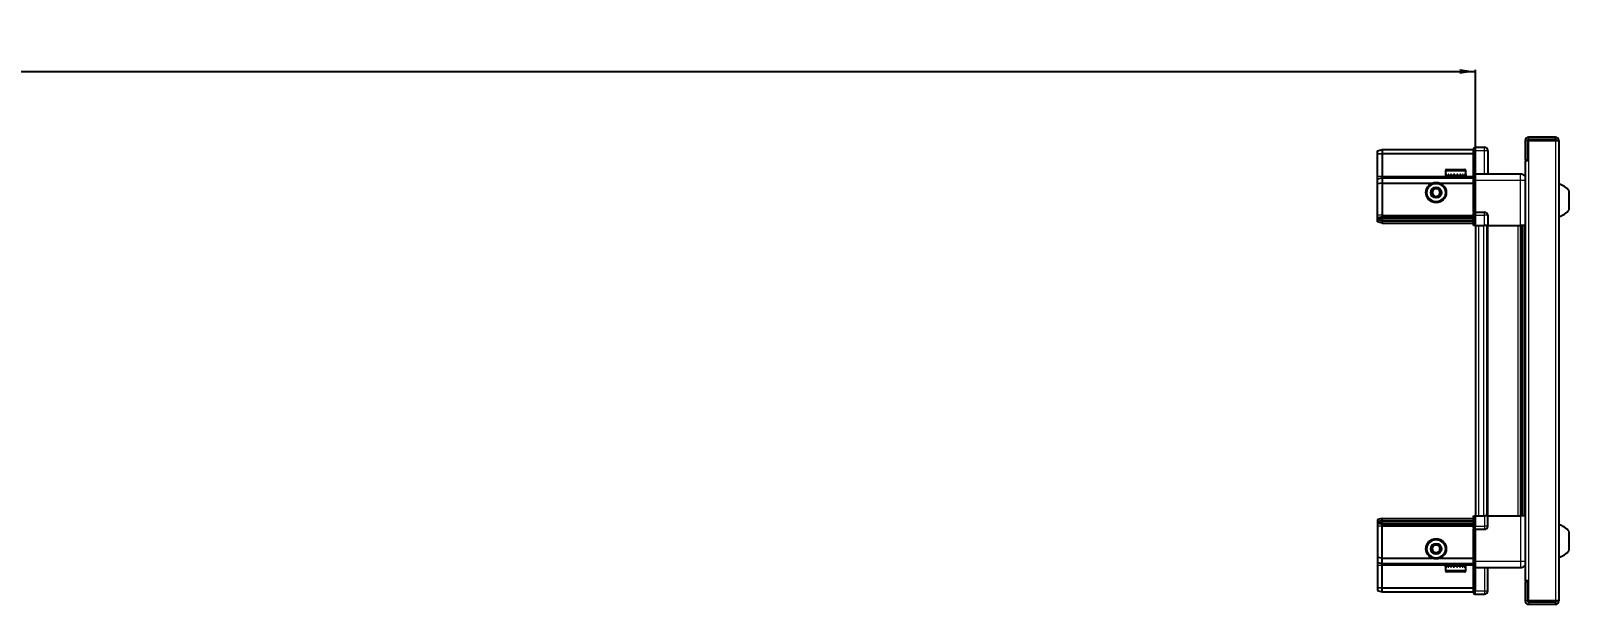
# Model space of a CAD drawing. Header units: millimetres. Extents: x 799 to 5098, y -1097 to 1773.
# Drawn here: x 3094 to 4078, y 1344 to 1712 of the extents above; entities that cross this region are included whole.
import ezdxf

# ---------------------------------------------------------------- set-up
doc = ezdxf.new("R2010")
doc.units = ezdxf.units.MM
doc.layers.add('FORMAT', color=7, linetype='Continuous')
doc.styles.add('SLDTEXTSTYLE0', font='TXT', dxfattribs={"width": 0.75})
doc.dimstyles.new('SLDDIMSTYLE0', dxfattribs={"dimtxt": 20, "dimasz": 10, "dimexe": 0, "dimexo": 0.0625, "dimgap": 5, "dimtad": 2, "dimdec": 1, "dimrnd": 1e-09, "dimzin": 12, "dimdsep": 46, "dimtxsty": 'SLDTEXTSTYLE0', "dimsah": 1, "dimcen": 0.09, "dimadec": 0, "dimazin": 3, "dimtfac": 1, "dimtofl": 0, "dimtmove": 0, "dimatfit": 3, "dimfxl": 0, "dimfrac": 2, "dimtolj": 1, "dimtzin": 12, "dimarcsym": 0})

# ---------------------------------------------------------------- blocks, each defined once
blk = doc.blocks.new('_D_4')
at = {"layer": 'FORMAT'}
for p, q in [((1917.77, 1586.94), (1917.77, 1686.43)), ((1917.77, 1685.43), (4017.77, 1685.43)), ((4017.77, 1586.94), (4017.77, 1686.43))]:
    blk.add_line(p, q, dxfattribs=at)
for points in [[(1917.77, 1685.43), (1927.77, 1683.9), (1927.77, 1686.97)], [(4017.77, 1685.43), (4007.77, 1686.97), (4007.77, 1683.9)]]:
    blk.add_solid(points, dxfattribs=at)
at = {"layer": 'FORMAT', "insert": (2938.21, 1711.22), "char_height": 20, "attachment_point": 1, "style": 'SLDTEXTSTYLE0'}
blk.add_mtext('2100', dxfattribs=at)

msp = doc.modelspace()

# ---------------------------------------------------------------- linework, layer by layer
at = {"color": 7, "linetype": 'Continuous', "lineweight": 25}
for p, q in [((4069.02, 1643.43), (4051.72, 1643.43)), ((4069.02, 1641.93), (4069.02, 1643.43)), ((3955.12, 1634.63), (3958.12, 1635.43)), ((3955.12, 1632.78), (3955.12, 1634.63)), ((3955.12, 1632.78), (3958.12, 1632.93)), ((3955.12, 1618.43), (3955.12, 1632.78)), ((3958.12, 1635.43), (3958.12, 1632.93)), ((3958.12, 1635.43), (4016.42, 1635.43)), ((3958.12, 1632.93), (3958.12, 1618.43)), ((3958.12, 1632.93), (4016.42, 1632.93)), ((4017.28, 1636.93), (4016.42, 1636.43)), ((4017.28, 1636.93), (4016.42, 1636.43)), ((4016.42, 1636.43), (4016.42, 1634.93)), ((4016.42, 1620.13), (4016.42, 1634.93)), ((4017.62, 1636.93), (4017.28, 1636.93)), ((4017.62, 1636.93), (4017.28, 1636.93)), ((4017.62, 1634.93), (4017.62, 1636.93)), ((4017.62, 1636.93), (4017.62, 1636.93)), ((4017.62, 1636.93), (4023.62, 1636.93)), ((4017.62, 1634.93), (4017.62, 1620.13)), ((4025.62, 1634.93), (4025.62, 1619.93)), ((4049.62, 1641.33), (4049.62, 1628.93)), ((4051.12, 1641.33), (4051.12, 1628.93)), ((4051.62, 1641.33), (4069.02, 1641.33)), ((4051.62, 1628.43), (4051.62, 1641.33)), ((4069.02, 1641.93), (4051.72, 1641.93)), ((4069.02, 1641.33), (4071.12, 1641.33)), ((4071.12, 1641.33), (4071.12, 1346.53)), ((4049.52, 1628.43), (4049.52, 1359.43)), ((4049.52, 1628.43), (4051.62, 1628.43)), ((4049.62, 1628.93), (4051.12, 1628.93)), ((3955.12, 1616.63), (3955.12, 1618.43)), ((3955.12, 1616.63), (3958.12, 1617.43)), ((3955.12, 1613.6), (3955.12, 1616.63)), ((3958.12, 1613.93), (3955.12, 1613.6)), ((3955.12, 1593.43), (3955.12, 1613.6)), ((3958.12, 1618.43), (3958.12, 1617.43)), ((3958.12, 1617.43), (3958.12, 1613.93)), ((3958.12, 1617.43), (4016.42, 1617.43)), ((3958.12, 1613.93), (3958.12, 1593.43)), ((3958.12, 1613.93), (3990.12, 1613.93)), ((3995.12, 1613.93), (4016.42, 1613.93)), ((3998.62, 1621.83), (3998.62, 1618.93)), ((3998.62, 1618.93), (3998.66, 1618.93)), ((3998.78, 1619.43), (3998.66, 1619.43)), ((3998.66, 1619.43), (3998.66, 1618.93)), ((3998.66, 1618.93), (3998.78, 1618.93)), ((3998.78, 1619.43), (3998.78, 1618.93)), ((3998.78, 1618.93), (3999.19, 1618.93)), ((3999.53, 1619.43), (3999.19, 1619.43)), ((3999.19, 1619.43), (3999.19, 1618.93)), ((3999.19, 1618.93), (3999.53, 1618.93)), ((3999.42, 1622.63), (4010.82, 1622.63)), ((3999.53, 1619.43), (3999.53, 1618.93)), ((3999.53, 1618.93), (4000.3, 1618.93)), ((4000.82, 1619.43), (4000.3, 1619.43)), ((4000.3, 1619.43), (4000.3, 1618.93)), ((4000.3, 1618.93), (4000.82, 1618.93)), ((4000.72, 1618.93), (4000.72, 1618.83)), ((4000.72, 1618.83), (4009.52, 1618.83)), ((4000.82, 1619.43), (4000.82, 1618.93)), ((4000.82, 1618.93), (4001.88, 1618.93)), ((4001.12, 1618.43), (4001.81, 1617.95)), ((4001.12, 1618.43), (4009.12, 1618.43)), ((4001.81, 1617.95), (4001.12, 1617.47)), ((4001.12, 1617.47), (4001.12, 1617.43)), ((4001.12, 1617.47), (4009.12, 1617.47)), ((4001.81, 1617.95), (4008.43, 1617.95)), ((4002.54, 1619.43), (4001.88, 1619.43)), ((4001.88, 1619.43), (4001.88, 1618.93)), ((4001.88, 1618.93), (4002.54, 1618.93)), ((4002.54, 1619.43), (4002.54, 1618.93)), ((4002.54, 1618.93), (4003.78, 1618.93)), ((4004.51, 1619.43), (4003.78, 1619.43)), ((4003.78, 1619.43), (4003.78, 1618.93)), ((4003.78, 1618.93), (4004.21, 1618.93)), ((4004.21, 1619.43), (4004.21, 1618.93)), ((4004.51, 1619.43), (4004.51, 1618.93)), ((4004.51, 1618.93), (4005.81, 1618.93)), ((4006.54, 1619.43), (4005.81, 1619.43)), ((4005.81, 1619.43), (4005.81, 1618.93)), ((4006.08, 1619.43), (4006.08, 1618.93)), ((4006.08, 1618.93), (4006.54, 1618.93)), ((4006.54, 1619.43), (4006.54, 1618.93)), ((4006.54, 1618.93), (4007.77, 1618.93)), ((4008.43, 1619.43), (4007.77, 1619.43)), ((4007.77, 1619.43), (4007.77, 1618.93)), ((4007.77, 1618.93), (4008.43, 1618.93)), ((4008.43, 1619.43), (4008.43, 1618.93)), ((4008.43, 1618.93), (4009.48, 1618.93)), ((4008.43, 1617.95), (4009.12, 1618.43)), ((4009.12, 1617.47), (4008.43, 1617.95)), ((4009.12, 1617.43), (4009.12, 1617.47)), ((4010, 1619.43), (4009.48, 1619.43)), ((4009.48, 1619.43), (4009.48, 1618.93)), ((4009.48, 1618.93), (4010, 1618.93)), ((4009.52, 1618.83), (4009.52, 1618.93)), ((4010, 1619.43), (4010, 1618.93)), ((4010, 1618.93), (4010.75, 1618.93)), ((4011.09, 1619.43), (4010.75, 1619.43)), ((4010.75, 1619.43), (4010.75, 1618.93)), ((4010.75, 1618.93), (4011.09, 1618.93)), ((4011.09, 1619.43), (4011.09, 1618.93)), ((4011.09, 1618.93), (4011.48, 1618.93)), ((4011.59, 1619.43), (4011.48, 1619.43)), ((4011.48, 1619.43), (4011.48, 1618.93)), ((4011.48, 1618.93), (4011.59, 1618.93)), ((4011.59, 1619.43), (4011.59, 1618.93)), ((4011.59, 1618.93), (4011.62, 1618.93)), ((4011.62, 1618.93), (4011.62, 1621.83)), ((4016.42, 1619.93), (4016.42, 1620.13)), ((4017.62, 1619.93), (4016.42, 1619.93)), ((4016.42, 1615.93), (4016.42, 1619.93)), ((4016.42, 1595.63), (4016.42, 1615.93)), ((4017.62, 1620.13), (4017.62, 1619.93)), ((4017.62, 1619.93), (4017.62, 1615.93)), ((4017.62, 1619.93), (4046.62, 1619.93)), ((4017.62, 1615.93), (4017.62, 1595.63)), ((4077.72, 1596.93), (4077.72, 1608.93)), ((3955.12, 1591.63), (3955.12, 1593.43)), ((3958.12, 1593.43), (3958.12, 1592.43)), ((4016.42, 1595.43), (4016.42, 1595.63)), ((4017.62, 1595.43), (4016.42, 1595.43)), ((4016.42, 1595.43), (4016.42, 1594.76)), ((4016.42, 1586.93), (4016.42, 1594.76)), ((4017.28, 1593.43), (4017.28, 1586.93)), ((4017.62, 1595.63), (4017.62, 1595.43)), ((4017.62, 1593.43), (4017.62, 1595.43)), ((4017.62, 1593.43), (4017.62, 1595.43)), ((4017.62, 1595.43), (4023.62, 1595.43)), ((4017.62, 1593.43), (4017.62, 1586.93)), ((4025.62, 1593.43), (4025.62, 1586.93)), ((3958.12, 1592.43), (3955.12, 1591.63)), ((3955.12, 1590.89), (3955.12, 1591.63)), ((3958.12, 1591.43), (3955.12, 1590.89)), ((3955.12, 1590.39), (3955.12, 1590.89)), ((3958.12, 1589.93), (3955.12, 1590.39)), ((3955.12, 1589.24), (3955.12, 1590.39)), ((3958.12, 1588.43), (3955.12, 1589.24)), ((3958.12, 1592.43), (3958.12, 1591.43)), ((3958.12, 1592.43), (4016.42, 1592.43)), ((3958.12, 1591.43), (4016.42, 1591.43)), ((3958.12, 1591.43), (3958.12, 1589.93)), ((3958.12, 1589.93), (3958.12, 1588.43)), ((3958.12, 1589.93), (4016.42, 1589.93)), ((3958.12, 1588.43), (4016.42, 1588.43)), ((4017.28, 1586.93), (4016.42, 1586.93)), ((4017.62, 1586.93), (4017.28, 1586.93)), ((4017.62, 1586.93), (4023.62, 1586.93)), ((4017.77, 1586.93), (4017.77, 1400.93)), ((4025.62, 1586.93), (4023.62, 1586.93)), ((4024.97, 1586.93), (4024.97, 1400.93)), ((4025.62, 1586.93), (4046.62, 1586.93)), ((4047.64, 1400.93), (4047.64, 1586.93)), ((4047.68, 1400.93), (4047.68, 1586.93)), ((4049.47, 1586.93), (4049.47, 1400.93)), ((3958.12, 1399.43), (3955.12, 1398.63)), ((3955.12, 1398.63), (3955.12, 1397.48)), ((3958.12, 1397.93), (3955.12, 1397.48)), ((3955.12, 1397.48), (3955.12, 1396.98)), ((3958.12, 1396.43), (3955.12, 1396.98)), ((3955.12, 1396.98), (3955.12, 1396.24)), ((3958.12, 1397.93), (3958.12, 1399.43)), ((3958.12, 1399.43), (4016.42, 1399.43)), ((3958.12, 1396.43), (3958.12, 1397.93)), ((3958.12, 1397.93), (4016.42, 1397.93)), ((4016.42, 1393.11), (4016.42, 1400.93)), ((4016.42, 1400.93), (4017.28, 1400.93)), ((4017.28, 1400.93), (4017.28, 1400.93)), ((4017.28, 1400.93), (4017.28, 1394.43)), ((4017.62, 1400.93), (4017.28, 1400.93)), ((4017.62, 1400.93), (4017.62, 1394.43)), ((4017.62, 1400.93), (4017.62, 1400.93)), ((4017.62, 1400.93), (4017.62, 1394.43)), ((4017.62, 1400.93), (4023.62, 1400.93)), ((4025.62, 1400.93), (4023.62, 1400.93)), ((4025.62, 1394.43), (4025.62, 1400.93)), ((4025.62, 1400.93), (4046.62, 1400.93)), ((3958.12, 1395.43), (3955.12, 1396.24)), ((3955.12, 1396.24), (3955.12, 1394.43)), ((3955.12, 1394.43), (3955.12, 1374.27)), ((3958.12, 1396.43), (4016.42, 1396.43)), ((3958.12, 1395.43), (3958.12, 1396.43)), ((3958.12, 1395.43), (4016.42, 1395.43)), ((3958.12, 1394.43), (3958.12, 1395.43)), ((3958.12, 1373.93), (3958.12, 1394.43)), ((4016.42, 1393.11), (4016.42, 1392.43)), ((4017.62, 1392.43), (4016.42, 1392.43)), ((4016.42, 1392.23), (4016.42, 1392.43)), ((4016.42, 1371.93), (4016.42, 1392.23)), ((4017.62, 1392.43), (4017.62, 1394.43)), ((4017.62, 1392.43), (4017.62, 1392.23)), ((4017.62, 1392.43), (4023.62, 1392.43)), ((4017.62, 1392.23), (4017.62, 1371.93)), ((4077.72, 1378.93), (4077.72, 1390.93)), ((3958.12, 1373.93), (3955.12, 1374.27)), ((3955.12, 1374.27), (3955.12, 1371.24)), ((3955.12, 1371.24), (3958.12, 1370.43)), ((3955.12, 1371.24), (3955.12, 1369.43)), ((3955.12, 1369.43), (3955.12, 1355.09)), ((3958.12, 1373.93), (3990.12, 1373.93)), ((3958.12, 1370.43), (3958.12, 1373.93)), ((3958.12, 1370.43), (4016.42, 1370.43)), ((3958.12, 1369.43), (3958.12, 1370.43)), ((3958.12, 1354.93), (3958.12, 1369.43)), ((3995.12, 1373.93), (4016.42, 1373.93)), ((3998.62, 1368.93), (3998.62, 1366.03)), ((3998.64, 1368.93), (3998.62, 1368.93)), ((3998.64, 1368.43), (3998.64, 1368.93)), ((3998.73, 1368.93), (3998.64, 1368.93)), ((3998.64, 1368.43), (3998.73, 1368.43)), ((3998.73, 1368.43), (3998.73, 1368.93)), ((3999.11, 1368.93), (3998.73, 1368.93)), ((3999.11, 1368.43), (3999.11, 1368.93)), ((3999.43, 1368.93), (3999.11, 1368.93)), ((3999.11, 1368.43), (3999.43, 1368.43)), ((3999.43, 1368.43), (3999.43, 1368.93)), ((4000.16, 1368.93), (3999.43, 1368.93)), ((4000.16, 1368.43), (4000.16, 1368.93)), ((4000.67, 1368.93), (4000.16, 1368.93)), ((4000.16, 1368.43), (4000.67, 1368.43)), ((4000.67, 1368.43), (4000.67, 1368.93)), ((4001.71, 1368.93), (4000.67, 1368.93)), ((4000.72, 1369.03), (4000.72, 1368.93)), ((4009.52, 1369.03), (4000.72, 1369.03)), ((4001.12, 1370.43), (4001.12, 1370.4)), ((4001.12, 1370.4), (4001.81, 1369.92)), ((4009.12, 1370.4), (4001.12, 1370.4)), ((4001.81, 1369.92), (4001.12, 1369.43)), ((4009.12, 1369.43), (4001.12, 1369.43)), ((4001.71, 1368.43), (4001.71, 1368.93)), ((4002.36, 1368.93), (4001.71, 1368.93)), ((4001.71, 1368.43), (4002.36, 1368.43)), ((4008.43, 1369.92), (4001.81, 1369.92)), ((4002.36, 1368.43), (4002.36, 1368.93)), ((4003.58, 1368.93), (4002.36, 1368.93)), ((4003.58, 1368.43), (4003.58, 1368.93)), ((4004.08, 1368.93), (4003.58, 1368.93)), ((4003.58, 1368.43), (4004.31, 1368.43)), ((4004.08, 1368.43), (4004.08, 1368.93)), ((4004.31, 1368.43), (4004.31, 1368.93)), ((4005.61, 1368.93), (4004.31, 1368.93)), ((4005.61, 1368.43), (4005.61, 1368.93)), ((4005.61, 1368.43), (4006.34, 1368.43)), ((4005.95, 1368.43), (4005.95, 1368.93)), ((4006.34, 1368.93), (4005.95, 1368.93)), ((4006.34, 1368.43), (4006.34, 1368.93)), ((4007.59, 1368.93), (4006.34, 1368.93)), ((4007.59, 1368.43), (4007.59, 1368.93)), ((4008.26, 1368.93), (4007.59, 1368.93)), ((4007.59, 1368.43), (4008.26, 1368.43)), ((4008.26, 1368.43), (4008.26, 1368.93)), ((4009.33, 1368.93), (4008.26, 1368.93)), ((4008.43, 1369.92), (4009.12, 1370.4)), ((4009.12, 1369.43), (4008.43, 1369.92)), ((4009.12, 1370.4), (4009.12, 1370.43)), ((4009.33, 1368.43), (4009.33, 1368.93)), ((4009.86, 1368.93), (4009.33, 1368.93)), ((4009.33, 1368.43), (4009.86, 1368.43)), ((4009.52, 1368.93), (4009.52, 1369.03)), ((4009.86, 1368.43), (4009.86, 1368.93)), ((4010.65, 1368.93), (4009.86, 1368.93)), ((4010.65, 1368.43), (4010.65, 1368.93)), ((4011, 1368.93), (4010.65, 1368.93)), ((4010.65, 1368.43), (4011, 1368.43)), ((4011, 1368.43), (4011, 1368.93)), ((4011.43, 1368.93), (4011, 1368.93)), ((4011.43, 1368.43), (4011.43, 1368.93)), ((4011.57, 1368.93), (4011.43, 1368.93)), ((4011.43, 1368.43), (4011.57, 1368.43)), ((4011.57, 1368.43), (4011.57, 1368.93)), ((4011.62, 1368.93), (4011.57, 1368.93)), ((4011.62, 1366.03), (4011.62, 1368.93)), ((4016.42, 1367.93), (4016.42, 1371.93)), ((4017.62, 1367.93), (4016.42, 1367.93)), ((4016.42, 1367.73), (4016.42, 1367.93)), ((4016.42, 1352.93), (4016.42, 1367.73)), ((4017.62, 1371.93), (4017.62, 1367.93)), ((4017.62, 1367.93), (4017.62, 1367.73)), ((4017.62, 1367.93), (4046.62, 1367.93)), ((4017.62, 1367.73), (4017.62, 1352.93)), ((4017.62, 1367.73), (4017.62, 1352.93)), ((4025.62, 1352.93), (4025.62, 1367.93)), ((4010.82, 1365.23), (3999.42, 1365.23)), ((4051.62, 1359.43), (4049.52, 1359.43)), ((4049.62, 1358.93), (4051.12, 1358.93)), ((4049.62, 1358.93), (4049.62, 1346.53)), ((4051.12, 1358.93), (4051.12, 1346.53)), ((4051.62, 1346.53), (4051.62, 1359.43)), ((3955.12, 1355.09), (3958.12, 1354.93)), ((3955.12, 1355.09), (3955.12, 1353.24)), ((3955.12, 1353.24), (3958.12, 1352.43)), ((3958.12, 1354.93), (4016.42, 1354.93)), ((3958.12, 1352.43), (3958.12, 1354.93)), ((3958.12, 1352.43), (4016.42, 1352.43)), ((4016.42, 1352.93), (4016.42, 1351.43)), ((4016.42, 1351.43), (4017.28, 1350.93)), ((4017.62, 1350.93), (4017.28, 1350.93)), ((4017.62, 1350.93), (4017.62, 1352.93)), ((4017.62, 1350.93), (4023.62, 1350.93)), ((4069.02, 1346.53), (4051.62, 1346.53)), ((4051.72, 1345.93), (4069.02, 1345.93)), ((4051.72, 1344.43), (4069.02, 1344.43)), ((4071.12, 1346.53), (4069.02, 1346.53)), ((4069.02, 1345.93), (4069.02, 1344.43))]:
    msp.add_line(p, q, dxfattribs=at)
at = {"color": 8, "linetype": 'Continuous', "lineweight": 18}
for p, q in [((4051.72, 1641.93), (4051.72, 1643.43)), ((4017.62, 1634.93), (4016.42, 1634.93)), ((4017.62, 1634.93), (4023.62, 1634.93)), ((4023.62, 1634.93), (4023.62, 1636.93)), ((4023.62, 1619.93), (4023.62, 1634.93)), ((4023.62, 1634.93), (4025.62, 1634.93)), ((4051.12, 1641.33), (4049.62, 1641.33)), ((4069.02, 1641.33), (4069.02, 1346.53)), ((4051.62, 1628.43), (4051.62, 1359.43)), ((3955.12, 1618.43), (3958.12, 1618.43)), ((3958.12, 1618.43), (4001.12, 1618.43)), ((3998.62, 1621.83), (4011.62, 1621.83)), ((4009.12, 1618.43), (4016.42, 1618.43)), ((4016.42, 1620.13), (4017.62, 1620.13)), ((4017.62, 1615.93), (4016.42, 1615.93)), ((4017.62, 1615.93), (4046.62, 1615.93)), ((4046.62, 1586.93), (4046.62, 1615.93)), ((3958.12, 1593.43), (3955.12, 1593.43)), ((3958.12, 1593.43), (4016.42, 1593.43)), ((4016.42, 1595.63), (4017.62, 1595.63)), ((4017.62, 1593.43), (4017.28, 1593.43)), ((4017.62, 1593.43), (4023.62, 1593.43)), ((4023.62, 1593.43), (4023.62, 1595.43)), ((4023.62, 1586.93), (4023.62, 1593.43)), ((4025.62, 1593.43), (4023.62, 1593.43)), ((4019.77, 1586.93), (4019.77, 1400.93)), ((4022.97, 1586.93), (4022.97, 1400.93)), ((4025.62, 1586.93), (4025.62, 1400.93)), ((4045.02, 1400.93), (4045.02, 1586.93)), ((4046.43, 1586.93), (4046.43, 1400.93)), ((4048.88, 1400.93), (4048.88, 1586.93)), ((4017.62, 1400.93), (4017.28, 1400.93)), ((4023.62, 1400.93), (4023.62, 1394.43)), ((4046.62, 1400.93), (4046.62, 1371.93)), ((3958.12, 1394.43), (3955.12, 1394.43)), ((3958.12, 1394.43), (4016.42, 1394.43)), ((4017.62, 1392.23), (4016.42, 1392.23)), ((4017.62, 1394.43), (4017.28, 1394.43)), ((4017.62, 1394.43), (4023.62, 1394.43)), ((4025.62, 1394.43), (4023.62, 1394.43)), ((4023.62, 1394.43), (4023.62, 1392.43)), ((3955.12, 1369.43), (3958.12, 1369.43)), ((3958.12, 1369.43), (4001.12, 1369.43)), ((4009.12, 1369.43), (4016.42, 1369.43)), ((4017.62, 1371.93), (4016.42, 1371.93)), ((4017.62, 1367.73), (4016.42, 1367.73)), ((4017.62, 1371.93), (4046.62, 1371.93)), ((4023.62, 1367.93), (4023.62, 1352.93)), ((4011.62, 1366.03), (3998.62, 1366.03)), ((4017.62, 1352.93), (4016.42, 1352.93)), ((4017.62, 1352.93), (4023.62, 1352.93)), ((4023.62, 1352.93), (4025.62, 1352.93)), ((4023.62, 1352.93), (4023.62, 1350.93)), ((4051.12, 1346.53), (4049.62, 1346.53)), ((4051.72, 1345.93), (4051.72, 1344.43))]:
    msp.add_line(p, q, dxfattribs=at)
at = {"color": 7, "linetype": 'Continuous', "lineweight": 25}
for centre, radius in [((3992.62, 1607.93), 6.5), ((3992.62, 1607.93), 3.46), ((3992.62, 1379.93), 6.5), ((3992.62, 1379.93), 3.46)]:
    msp.add_circle(centre, radius, dxfattribs=at)
at = {"color": 8, "linetype": 'Continuous', "lineweight": 18}
for centre in [(3992.62, 1607.93), (3992.62, 1379.93)]:
    msp.add_circle(centre, 5.7, dxfattribs=at)
at = {"color": 7, "linetype": 'Continuous', "lineweight": 25}
for centre, radius, start, end in [((4051.72, 1641.33), 2.1, 90, 180), ((4069.02, 1641.33), 2.1, 0, 90), ((4023.62, 1634.93), 2, 0, 90), ((4051.72, 1641.33), 0.6, 90, 180), ((4069.02, 1641.33), 0.6, 0, 90), ((3999.42, 1621.83), 0.8, 90, 180), ((4000.72, 1618.43), 0.4, 0, 90), ((4009.52, 1618.43), 0.4, 90, 180), ((4010.82, 1621.83), 0.8, 0, 90), ((4068.09, 1601.91), 11.91, 36.1266, 75.29965), ((3992.62, 1607.93), 2.5, 120.74103, 180.74103), ((3992.62, 1607.93), 2.5, 180.74103, 240.74103), ((3992.62, 1607.93), 2.5, 60.74103, 120.74103), ((3992.62, 1607.93), 2.5, 240.74103, 300.74103), ((3992.62, 1607.93), 2.5, 0.74103, 60.74103), ((3992.62, 1607.93), 2.5, 300.74103, 0.74103), ((4023.62, 1593.43), 2, 0, 90), ((4068.09, 1603.96), 11.91, 284.70035, 323.8734), ((4023.62, 1394.43), 2, 270, 0), ((4068.09, 1383.91), 11.91, 36.1266, 75.29965), ((3992.62, 1379.93), 2.5, 155.91157, 215.91157), ((3992.62, 1379.93), 2.5, 95.91157, 155.91157), ((3992.62, 1379.93), 2.5, 215.91157, 275.91157), ((3992.62, 1379.93), 2.5, 35.91157, 95.91157), ((3992.62, 1379.93), 2.5, 275.91157, 335.91157), ((3992.62, 1379.93), 2.5, 335.91157, 35.91157), ((4068.09, 1385.96), 11.91, 284.70035, 323.8734), ((4000.72, 1369.43), 0.4, 270, 360), ((4009.52, 1369.43), 0.4, 180, 270), ((3999.42, 1366.03), 0.8, 180, 270), ((4010.82, 1366.03), 0.8, 270, 360), ((4023.62, 1352.93), 2, 270, 0), ((4051.72, 1346.53), 2.1, 180, 270), ((4051.72, 1346.53), 0.6, 180, 270), ((4069.02, 1346.53), 2.1, 270, 0), ((4069.02, 1346.53), 0.6, 270, 0)]:
    msp.add_arc(centre, radius, start, end, dxfattribs=at)
for centre, start_param, end_param in [((4013.82, 1593.43), 0, 0.722734), ((4013.82, 1394.43), 5.560451, 6.283185)]:
    msp.add_ellipse(centre, major_axis=(3.46, 0), ratio=0.57735, start_param=start_param, end_param=end_param, dxfattribs=at)
for points, knots in [([(4046.62, 1619.93), (4047.06, 1619.89), (4047.74, 1619.82), (4048.55, 1619.38), (4049.1, 1618.94), (4049.38, 1618.57), (4049.52, 1618.39)], [0, 0, 0, 0, 0.3842982, 0.5911726, 0.8024372, 1, 1, 1, 1]), ([(3990.1, 1609.34), (3990.54, 1609.61), (3991.37, 1610.1), (3992.2, 1610.59), (3992.58, 1610.82)], [0, 0, 0, 0, 0.534686, 1, 1, 1, 1]), ([(3990.14, 1606.46), (3990.14, 1606.58), (3990.13, 1607.18), (3990.11, 1608.18), (3990.1, 1609), (3990.1, 1609.34)], [0, 0, 0, 0, 0.1331247, 0.6370994, 1, 1, 1, 1]), ([(3992.66, 1605.05), (3992.21, 1605.3), (3991.36, 1605.77), (3990.53, 1606.24), (3990.14, 1606.46)], [0, 0, 0, 0, 0.534686, 1, 1, 1, 1]), ([(3992.58, 1610.82), (3993.03, 1610.57), (3993.87, 1610.1), (3994.71, 1609.63), (3995.1, 1609.41)], [0, 0, 0, 0, 0.534686, 1, 1, 1, 1]), ([(3995.14, 1606.52), (3994.69, 1606.26), (3993.86, 1605.77), (3993.04, 1605.28), (3992.66, 1605.05)], [0, 0, 0, 0, 0.5346859, 1, 1, 1, 1]), ([(3995.1, 1609.41), (3995.1, 1609.06), (3995.11, 1608.24), (3995.13, 1607.25), (3995.14, 1606.65), (3995.14, 1606.52)], [0, 0, 0, 0, 0.362901, 0.866875, 1, 1, 1, 1]), ([(4049.47, 1586.93), (4049.43, 1586.93), (4049.21, 1586.93), (4048.49, 1586.93), (4047.53, 1586.93), (4046.88, 1586.93), (4046.62, 1586.93)], [0, 0, 0, 0, 0.071707, 0.420979, 0.770251, 1, 1, 1, 1]), ([(4049.47, 1400.93), (4049.43, 1400.93), (4049.21, 1400.93), (4048.49, 1400.93), (4047.53, 1400.93), (4046.88, 1400.93), (4046.62, 1400.93)], [0, 0, 0, 0, 0.071707, 0.420979, 0.770251, 1, 1, 1, 1]), ([(3989.75, 1379.64), (3989.96, 1380.11), (3990.35, 1380.99), (3990.74, 1381.86), (3990.93, 1382.27)], [0, 0, 0, 0, 0.534686, 1, 1, 1, 1]), ([(3991.44, 1377.3), (3991.14, 1377.72), (3990.57, 1378.5), (3990.01, 1379.27), (3989.75, 1379.64)], [0, 0, 0, 0, 0.534686, 1, 1, 1, 1]), ([(3990.93, 1382.27), (3991.27, 1382.31), (3992.09, 1382.39), (3993.08, 1382.49), (3993.67, 1382.56), (3993.8, 1382.57)], [0, 0, 0, 0, 0.362901, 0.866875, 1, 1, 1, 1]), ([(3994.31, 1377.6), (3994.19, 1377.58), (3993.59, 1377.52), (3992.6, 1377.42), (3991.78, 1377.33), (3991.44, 1377.3)], [0, 0, 0, 0, 0.133125, 0.637099, 1, 1, 1, 1]), ([(3993.8, 1382.57), (3994.1, 1382.15), (3994.66, 1381.37), (3995.23, 1380.59), (3995.49, 1380.23)], [0, 0, 0, 0, 0.534686, 1, 1, 1, 1]), ([(3995.49, 1380.23), (3995.28, 1379.76), (3994.89, 1378.88), (3994.49, 1378), (3994.31, 1377.6)], [0, 0, 0, 0, 0.5346859, 1, 1, 1, 1]), ([(4046.62, 1367.93), (4047.06, 1367.98), (4047.74, 1368.05), (4048.55, 1368.49), (4049.1, 1368.93), (4049.38, 1369.3), (4049.52, 1369.48)], [0, 0, 0, 0, 0.384298, 0.591173, 0.802437, 1, 1, 1, 1])]:
    msp.add_open_spline(points, degree=3, knots=knots, dxfattribs=at)
at = {"color": 8, "linetype": 'Continuous', "lineweight": 18}
for points in [[(4046.62, 1615.93), (4046.62, 1616.46), (4046.62, 1617.51), (4046.62, 1618.83), (4046.62, 1619.75), (4046.62, 1619.87), (4046.62, 1619.93)], [(4046.62, 1371.93), (4046.62, 1371.41), (4046.62, 1370.36), (4046.62, 1369.04), (4046.62, 1368.11), (4046.62, 1367.99), (4046.62, 1367.93)]]:
    msp.add_open_spline(points, degree=3, dxfattribs=at)
for points, knots in [([(4046.62, 1615.93), (4047.06, 1615.93), (4047.74, 1615.93), (4048.55, 1615.93), (4049.1, 1615.93), (4049.38, 1615.93), (4049.52, 1615.93)], [0, 0, 0, 0, 0.3842982, 0.5911726, 0.8024372, 1, 1, 1, 1]), ([(4046.62, 1371.93), (4047.06, 1371.93), (4047.74, 1371.93), (4048.55, 1371.93), (4049.1, 1371.93), (4049.38, 1371.93), (4049.52, 1371.93)], [0, 0, 0, 0, 0.384298, 0.591173, 0.802437, 1, 1, 1, 1])]:
    msp.add_open_spline(points, degree=3, knots=knots, dxfattribs=at)

# ---------------------------------------------------------------- dimensions: what is measured, and where the dimension line sits
at = {"layer": 'FORMAT'}
dim = msp.add_linear_dim(base=(4017.77, 1685.43), p1=(1917.77, 1586.93), p2=(4017.77, 1586.93), angle=0, dimstyle='SLDDIMSTYLE0', dxfattribs=at)
dim.commit()
dim.dimension.update_dxf_attribs({"geometry": '_D_4', "text_midpoint": (2967.77, 1685.43), "dimtype": 160})

doc.saveas('drawing.dxf')
